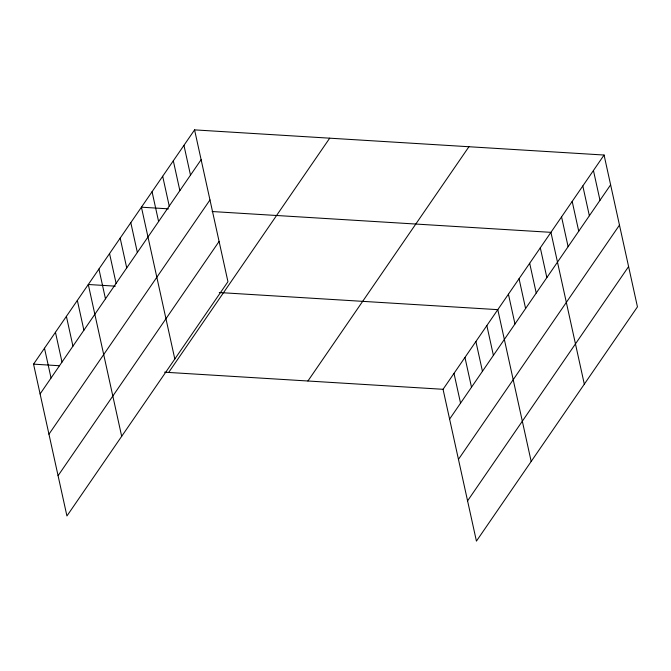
<?xml version="1.0" encoding="UTF-8"?>
<svg xmlns="http://www.w3.org/2000/svg" width="671" height="671" viewBox="0 0 671 671"><rect width="100%" height="100%" fill="white"/><g stroke="black" fill="none" stroke-linecap="round" stroke-linejoin="round"><path stroke-width="1.01" d="M194.573 129.88L227.947 281.703L66.932 515.965L33.55 364.143L194.573 129.88L604.068 155.035L637.45 306.857L476.427 541.12L443.053 389.297L604.068 155.035M40.101 393.936L201.124 159.673M48.949 434.204L209.973 199.941M58.075 475.697L219.098 241.434M168.689 372.447L329.704 138.184M307.914 381.002L468.937 146.739M449.604 419.09L610.618 184.827M458.452 459.358L619.476 225.095M467.578 500.851L628.593 266.588M168.463 208.849L141.43 207.188L174.812 359.01M212.12 211.533L550.933 232.342L584.315 384.164M115.32 286.156L88.295 284.496L121.677 436.309M219.274 292.539L497.798 309.65L531.18 461.463M33.55 364.143L59.534 365.745M164.529 372.195L443.053 389.297M593.441 170.501L599.991 200.293M582.814 185.959L589.364 215.752M572.187 201.426L578.737 231.21M561.56 216.884L568.111 246.676M540.306 247.809L546.857 277.601M529.679 263.267L536.23 293.059M519.052 278.725L525.603 308.517M508.425 294.192L514.976 323.984M486.852 325.578L493.395 355.37M475.898 341.514L482.449 371.306M464.953 357.442L471.503 387.234M453.999 373.37L460.549 403.162M183.946 145.347L190.497 175.139M173.319 160.805L179.862 190.598M162.684 176.272L169.235 206.056M152.057 191.73L158.608 221.522M130.803 222.655L137.354 252.447M120.176 238.113L126.727 267.905M109.549 253.571L116.1 283.363M98.922 269.037L105.473 298.83M77.35 300.423L83.9 330.216M66.395 316.36L72.946 346.152M55.45 332.288L62 362.08M44.496 348.215L51.046 378.008"/></g></svg>
